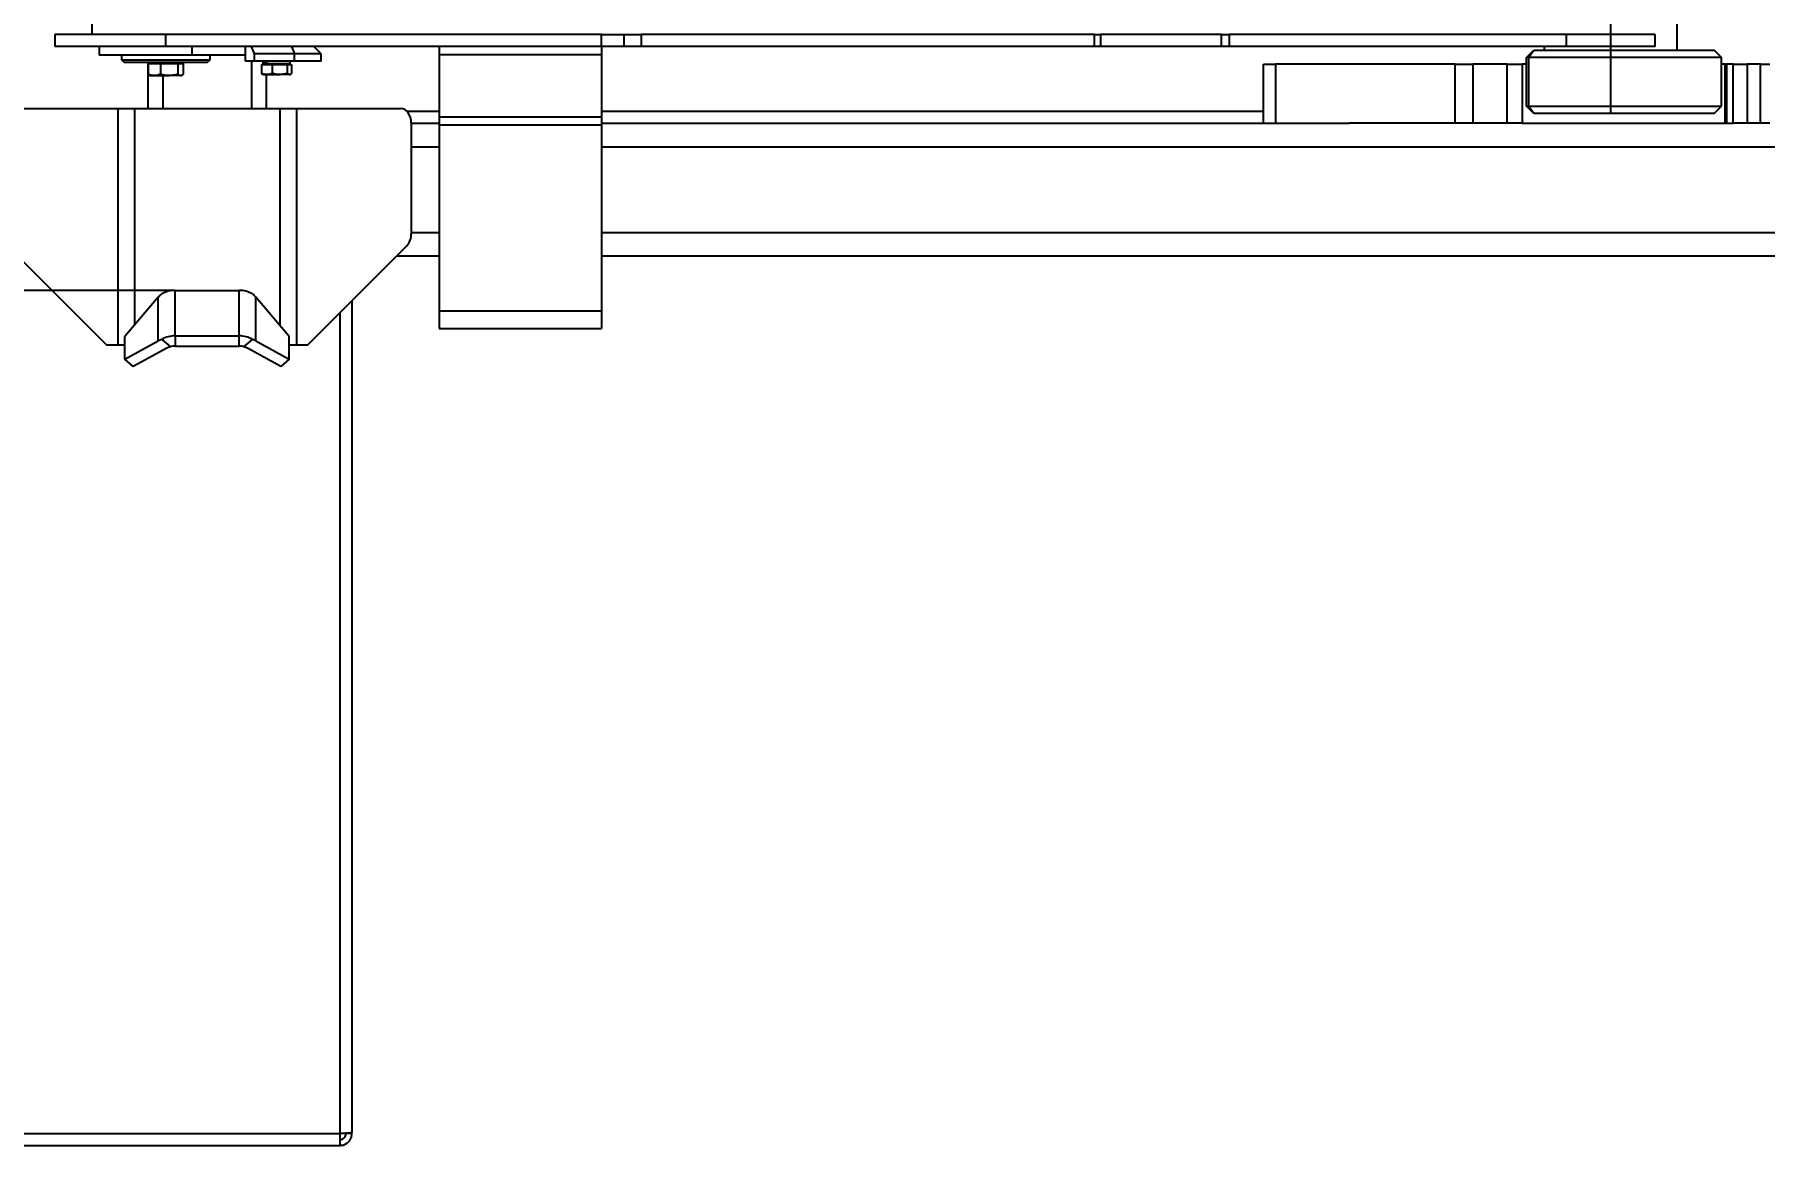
# Model space of a CAD drawing. Header units: millimetres. Extents: x 0 to 420, y 0 to 297.
# Drawn here: x 186.65 to 225.68, y 95.91 to 120.98 of the extents above; entities that cross this region are included whole.
import ezdxf

# ---------------------------------------------------------------- set-up
doc = ezdxf.new("R2010")
doc.units = ezdxf.units.MM
doc.linetypes.add('CENTERX2', pattern=[20.32, 12.7, -2.54, 2.54, -2.54])
doc.layers.add('标注层', color=7, linetype='Continuous')
doc.styles.add('SLDTEXTSTYLE7', font='TXT', dxfattribs={"width": 0.7})
doc.dimstyles.new('SLDDIMSTYLE4', dxfattribs={"dimtxt": 3.5, "dimasz": 4.08, "dimexe": 0, "dimexo": 0.0625, "dimgap": 0.875, "dimtad": 2, "dimdec": 0, "dimlfac": 30, "dimrnd": 1e-09, "dimzin": 12, "dimdsep": 46, "dimtxsty": 'SLDTEXTSTYLE7', "dimsah": 1, "dimcen": 0.09, "dimadec": 0, "dimazin": 3, "dimtfac": 1, "dimtdec": 0, "dimtofl": 0, "dimtmove": 0, "dimatfit": 3, "dimfxl": 0, "dimfrac": 2, "dimtolj": 1, "dimtzin": 12, "dimarcsym": 0})

# ---------------------------------------------------------------- blocks, each defined once
blk = doc.blocks.new('_D_12')
at = {"layer": '标注层'}
for p, q in [((189.819, 150.88), (180.651, 150.88)), ((182.651, 150.88), (182.651, 115.204)), ((189.819, 115.204), (180.651, 115.204))]:
    blk.add_line(p, q, dxfattribs=at)
for points in [[(182.651, 150.88), (182.143, 146.8), (183.159, 146.8)], [(182.651, 115.204), (183.159, 119.284), (182.143, 119.284)]]:
    blk.add_solid(points, dxfattribs=at)
at = {"layer": '标注层', "insert": (178.139, 129.059), "char_height": 3.5, "attachment_point": 1, "rotation": 90, "style": 'SLDTEXTSTYLE7'}
blk.add_mtext('1070', dxfattribs=at)

msp = doc.modelspace()

# ---------------------------------------------------------------- linework, layer by layer
at = {"color": 7, "linetype": 'CENTERX2'}
msp.add_line((222.20865, 119.20895), (222.20865, 146.87561), dxfattribs=at)
at = {"color": 7, "linetype": 'Continuous', "lineweight": 25}
for p, q in [((187.94198, 121.94228), (187.94198, 120.97561)), ((223.70865, 120.62561), (223.70865, 121.97561)), ((187.10865, 120.97561), (187.10865, 120.70895)), ((189.60865, 120.97561), (187.10865, 120.97561)), ((189.60865, 120.70895), (187.10865, 120.70895)), ((188.10865, 120.70895), (188.10865, 120.50895)), ((189.60865, 120.70895), (189.60865, 120.97561)), ((199.44198, 120.97561), (189.60865, 120.97561)), ((199.44198, 120.70895), (189.60865, 120.70895)), ((190.20865, 120.50895), (190.20865, 120.70895)), ((191.40865, 120.37561), (191.40865, 120.70895)), ((191.60866, 120.54228), (191.54199, 120.70895)), ((192.44534, 120.70895), (192.51201, 120.54228)), ((193.11698, 120.54228), (192.95031, 120.70895)), ((195.77531, 120.70895), (195.77531, 120.5227)), ((199.44198, 120.70895), (199.44198, 120.97561)), ((199.44198, 120.97561), (199.94198, 120.97561)), ((199.44198, 120.70895), (199.44198, 120.5227)), ((199.94198, 120.70895), (199.44198, 120.70895)), ((199.94198, 120.97561), (199.94198, 120.70895)), ((199.94198, 120.97561), (200.33797, 120.97561)), ((200.33797, 120.70895), (199.94198, 120.70895)), ((200.33797, 120.97561), (200.33797, 120.70895)), ((210.56587, 120.97561), (200.33797, 120.97561)), ((210.56587, 120.70895), (200.33797, 120.70895)), ((210.56587, 120.70895), (210.56587, 120.97561)), ((210.56587, 120.97561), (210.69561, 120.97561)), ((210.69561, 120.70895), (210.56587, 120.70895)), ((210.69561, 120.97561), (210.69561, 120.70895)), ((213.42688, 120.97561), (210.69561, 120.97561)), ((213.42688, 120.70895), (210.69561, 120.70895)), ((213.42688, 120.70895), (213.42688, 120.97561)), ((213.42688, 120.97561), (213.60061, 120.97561)), ((213.60061, 120.70895), (213.42688, 120.70895)), ((213.60061, 120.97561), (213.60061, 120.70895)), ((221.20865, 120.97561), (213.60061, 120.97561)), ((221.20865, 120.70895), (213.60061, 120.70895)), ((220.30865, 120.45895), (220.47531, 120.62561)), ((220.3515, 120.45895), (220.47531, 120.62561)), ((220.47531, 120.62561), (224.54198, 120.62561)), ((220.70865, 120.70895), (220.70865, 120.62561)), ((221.20865, 120.70895), (221.20865, 120.97561)), ((223.20865, 120.97561), (221.20865, 120.97561)), ((223.20865, 120.70895), (221.20865, 120.70895)), ((223.20865, 120.70895), (223.20865, 120.97561)), ((224.70865, 120.45895), (224.54198, 120.62561)), ((190.20865, 120.50895), (188.10865, 120.50895)), ((188.60865, 120.50895), (188.60865, 120.40895)), ((188.60865, 120.40895), (188.67531, 120.34228)), ((188.60865, 120.40895), (190.60865, 120.40895)), ((190.54198, 120.34228), (188.67531, 120.34228)), ((189.20865, 120.34228), (189.20865, 119.30895)), ((189.21412, 120.32228), (189.21412, 120.08021)), ((189.21412, 120.32228), (189.48728, 120.32228)), ((189.28131, 120.34228), (189.26977, 120.32228)), ((189.48728, 120.32228), (189.48728, 120.08021)), ((189.48728, 120.32228), (189.88181, 120.32228)), ((189.88181, 120.32228), (189.88181, 120.08021)), ((189.88181, 120.32228), (190.00317, 120.32228)), ((189.94753, 120.32228), (189.93598, 120.34228)), ((190.00317, 120.32228), (190.00317, 120.08021)), ((191.40865, 120.50895), (190.20865, 120.50895)), ((190.54198, 120.34228), (190.60865, 120.40895)), ((190.60865, 120.40895), (190.60865, 120.50895)), ((191.60866, 120.37561), (191.40865, 120.37561)), ((191.60866, 120.37561), (191.60866, 120.54228)), ((192.51201, 120.54228), (191.60866, 120.54228)), ((192.51201, 120.37561), (191.60866, 120.37561)), ((191.77237, 120.30228), (191.77237, 120.09907)), ((191.77237, 120.30228), (192.01254, 120.30228)), ((191.80254, 120.37561), (191.80254, 120.32228)), ((191.80254, 120.32228), (191.84795, 120.32228)), ((191.83148, 120.32228), (191.81993, 120.30228)), ((191.84795, 120.37561), (191.84795, 120.32228)), ((191.84795, 120.32228), (191.87132, 120.32228)), ((191.87865, 120.32228), (191.87132, 120.32228)), ((191.87865, 120.37561), (191.87865, 120.32228)), ((191.87865, 120.32228), (192.41476, 120.32228)), ((192.01254, 120.30228), (192.01254, 120.09907)), ((192.01254, 120.30228), (192.34882, 120.30228)), ((192.34882, 120.30228), (192.34882, 120.09907)), ((192.34882, 120.30228), (192.44492, 120.30228)), ((192.39736, 120.30228), (192.38581, 120.32228)), ((192.41476, 120.32228), (192.41476, 120.37561)), ((192.44492, 120.30228), (192.44492, 120.09907)), ((192.51201, 120.37561), (192.51201, 120.54228)), ((193.11698, 120.54228), (192.51201, 120.54228)), ((193.11698, 120.37561), (192.51201, 120.37561)), ((193.11698, 120.37561), (193.11698, 120.54228)), ((195.77531, 120.5227), (199.44198, 120.5227)), ((195.77531, 120.5227), (195.77531, 119.12218)), ((199.44198, 120.5227), (199.44198, 119.12218)), ((214.37531, 118.97561), (214.37531, 120.30895)), ((214.37531, 120.30895), (214.64516, 120.30895)), ((214.64516, 120.30895), (214.64516, 118.97561)), ((218.69851, 120.30895), (214.64516, 120.30895)), ((218.69851, 118.97561), (218.69851, 120.30895)), ((218.69851, 120.30895), (219.09533, 120.30895)), ((219.09533, 120.30895), (219.09533, 118.97561)), ((219.87531, 120.30895), (219.09533, 120.30895)), ((219.87531, 118.97561), (219.87531, 120.30895)), ((219.87531, 120.30895), (220.20865, 120.30895)), ((220.20865, 120.30895), (220.20865, 118.97561)), ((220.30865, 120.30895), (220.20865, 120.30895)), ((220.3515, 120.45895), (220.30865, 120.45895)), ((220.30865, 119.35895), (220.30865, 120.45895)), ((224.70865, 120.45895), (220.3515, 120.45895)), ((220.3515, 120.45895), (220.3515, 119.35895)), ((224.70865, 119.35895), (224.70865, 120.45895)), ((224.79067, 120.30895), (224.70865, 120.30895)), ((224.79067, 118.97561), (224.79067, 120.30895)), ((224.79067, 120.30895), (224.81845, 120.30895)), ((224.81845, 120.30895), (224.81845, 118.97561)), ((224.97071, 120.30895), (224.81845, 120.30895)), ((224.97071, 118.97561), (224.97071, 120.30895)), ((224.97071, 120.30895), (225.28999, 120.30895)), ((225.28999, 120.30895), (225.28999, 118.97561)), ((225.58796, 120.30895), (225.28999, 120.30895)), ((225.58796, 118.97561), (225.58796, 120.30895)), ((225.58796, 120.30895), (225.80136, 120.30895)), ((189.21412, 120.08021), (189.24209, 120.06255)), ((189.24171, 120.05872), (189.25865, 120.04895)), ((189.25865, 120.04895), (189.3507, 120.04895)), ((189.3507, 120.04895), (189.68455, 120.04895)), ((189.94249, 120.04895), (189.68455, 120.04895)), ((189.94249, 120.04895), (189.95865, 120.04895)), ((189.95865, 120.04895), (189.97558, 120.05872)), ((191.77237, 120.09907), (191.79672, 120.08252)), ((191.79639, 120.07936), (191.80865, 120.07228)), ((191.80865, 120.07228), (191.89246, 120.07228)), ((191.87531, 120.07228), (191.87531, 119.30895)), ((191.89246, 120.07228), (192.18068, 120.07228)), ((192.39687, 120.07228), (192.18068, 120.07228)), ((192.39687, 120.07228), (192.40865, 120.07228)), ((192.40865, 120.07228), (192.4209, 120.07936)), ((186.17245, 119.30895), (188.52531, 119.30895)), ((188.52531, 119.30895), (188.52531, 113.97561)), ((188.52531, 119.30895), (188.90244, 119.30895)), ((188.90244, 119.30895), (192.18152, 119.30895)), ((192.18152, 119.30895), (192.55865, 119.30895)), ((192.55865, 119.30895), (192.55865, 113.97561)), ((192.55865, 119.30895), (194.91151, 119.30895)), ((195.77531, 119.12218), (199.44198, 119.12218)), ((195.77531, 119.12218), (195.77531, 118.93593)), ((199.44198, 119.12218), (199.44198, 118.93593)), ((220.30865, 119.35895), (220.3515, 119.35895)), ((220.47531, 119.19228), (220.30865, 119.35895)), ((220.3515, 119.35895), (224.70865, 119.35895)), ((220.47531, 119.19228), (220.3515, 119.35895)), ((224.54198, 119.19228), (220.47531, 119.19228)), ((224.54198, 119.19228), (224.70865, 119.35895)), ((195.14721, 118.97561), (195.14721, 116.48149)), ((195.14721, 118.97561), (195.77531, 118.97561)), ((195.77531, 118.93593), (199.44198, 118.93593)), ((195.77531, 118.93593), (195.77531, 114.74228)), ((199.44198, 118.97561), (216.31031, 118.97561)), ((199.44198, 118.93593), (199.44198, 114.74228)), ((218.69851, 118.97561), (216.31031, 118.97561)), ((219.09533, 118.97561), (218.69851, 118.97561)), ((219.87531, 118.97561), (219.09533, 118.97561)), ((220.20865, 118.97561), (219.87531, 118.97561)), ((220.20865, 118.97561), (224.97201, 118.97561)), ((225.28999, 118.97561), (224.97071, 118.97561)), ((225.58796, 118.97561), (225.28999, 118.97561)), ((225.80136, 118.97561), (225.58796, 118.97561)), ((186.03637, 116.20933), (188.27008, 113.97561)), ((192.81387, 113.97561), (195.04759, 116.20933)), ((195.77531, 115.97561), (194.81387, 115.97561)), ((253.87531, 115.97561), (199.44198, 115.97561)), ((189.8191, 114.17529), (189.8191, 115.20428)), ((189.8191, 115.20428), (191.26486, 115.20428)), ((191.26486, 114.17529), (191.26486, 115.20428)), ((189.44198, 115.04858), (188.68675, 114.16548)), ((189.44198, 114.06308), (189.44198, 115.04858)), ((191.64198, 114.06308), (191.64198, 115.04858)), ((192.39721, 114.16548), (191.64198, 115.04858)), ((193.80865, 114.97038), (193.80865, 96.19918)), ((195.77531, 114.74228), (199.44198, 114.74228)), ((195.77531, 114.74228), (195.77531, 114.34228)), ((199.44198, 114.74228), (199.44198, 114.34228)), ((188.27008, 113.97561), (188.52531, 113.97561)), ((188.52531, 113.97561), (188.68675, 113.97561)), ((188.68675, 113.65098), (188.68675, 114.16548)), ((188.68675, 113.65098), (189.44198, 114.06308)), ((189.51821, 114.09555), (189.71364, 113.92798)), ((189.8191, 114.17529), (189.8191, 113.94662)), ((189.8191, 114.17529), (191.26486, 114.17529)), ((191.26486, 113.94662), (191.26486, 114.17529)), ((191.37032, 113.92798), (191.56575, 114.09555)), ((191.64198, 114.06308), (192.39721, 113.65098)), ((192.39721, 113.65098), (192.39721, 114.16548)), ((192.39721, 113.97561), (192.55865, 113.97561)), ((192.55865, 113.97561), (192.81387, 113.97561)), ((195.77531, 114.34228), (199.44198, 114.34228)), ((188.87531, 113.48929), (188.68675, 113.65098)), ((189.63054, 113.90139), (188.87531, 113.48929)), ((189.8191, 113.94662), (191.26486, 113.94662)), ((192.20865, 113.48929), (191.45342, 113.90139)), ((192.39721, 113.65098), (192.20865, 113.48929)), ((174.20865, 96.17561), (193.54198, 96.17561)), ((193.54198, 95.90895), (193.54198, 96.17561)), ((193.67531, 96.17561), (193.67531, 96.1835)), ((193.80865, 96.17561), (193.67531, 96.17561)), ((193.80865, 96.17561), (193.80865, 96.19918)), ((174.20865, 95.90895), (193.54198, 95.90895))]:
    msp.add_line(p, q, dxfattribs=at)
at = {"color": 8, "linetype": 'Continuous', "lineweight": 25}
for p, q in [((191.54198, 120.37561), (191.54198, 119.30895)), ((189.54198, 120.04895), (189.54198, 119.30895)), ((188.90244, 119.30895), (188.90244, 114.41768)), ((192.18152, 119.30895), (192.18152, 114.41768)), ((195.77531, 119.24228), (195.05293, 119.24228)), ((214.37531, 119.24228), (199.44198, 119.24228)), ((195.14721, 118.44228), (195.77531, 118.44228)), ((199.44198, 118.44228), (253.87531, 118.44228)), ((195.14721, 116.50895), (195.77531, 116.50895)), ((199.44198, 116.50895), (253.87531, 116.50895)), ((193.54198, 96.17561), (193.54198, 114.70372))]:
    msp.add_line(p, q, dxfattribs=at)
at = {"color": 7, "linetype": 'Continuous', "lineweight": 25, "flags": 128}
msp.add_lwpolyline([(195.14721, 118.97561), (195.14268, 119.04064), (195.12927, 119.10317), (195.10748, 119.1608), (195.07817, 119.21131), (195.04245, 119.25277), (195.00171, 119.28357), (194.95749, 119.30254), (194.91151, 119.30895)], dxfattribs=at)
at = {"color": 7, "linetype": 'Continuous', "lineweight": 25}
for centre, radius, start, end in [((194.75928, 116.46917), 0.38813, 317.972907, 1.819274), ((189.81627, 114.60735), 0.59693, 89.72808, 119.954865), ((191.26769, 114.60735), 0.59693, 60.045135, 90.27192), ((189.81627, 113.57836), 0.59693, 89.72808, 119.954865), ((191.26769, 113.57836), 0.59693, 60.045135, 90.27192), ((189.81865, 113.64158), 0.30504, 89.914206, 110.135495), ((191.26531, 113.64158), 0.30504, 69.864505, 90.085794)]:
    msp.add_arc(centre, radius, start, end, dxfattribs=at)
for centre, major_axis, ratio, start_param, end_param in [((189.8191, 114.7252), (0.37552, 0.44235), 0.85616135, 1.38057616, 1.56654433), ((191.26486, 114.7252), (-0.37552, 0.44235), 0.85616135, 4.71664098, 4.90260915), ((189.8191, 113.7397), (0.52322, -0.1541), 0.67077552, 2.36526803, 2.55123619), ((191.26486, 113.7397), (0.52322, 0.1541), 0.67077552, 0.59035646, 0.77632462), ((189.8191, 113.7397), (0.26161, -0.07705), 0.67077552, 2.17244655, 2.55123619), ((191.26486, 113.7397), (0.26161, 0.07705), 0.67077552, 0.59035646, 0.9691461)]:
    msp.add_ellipse(centre, major_axis=major_axis, ratio=ratio, start_param=start_param, end_param=end_param, dxfattribs=at)
for points, knots in [([(189.3507, 120.04895), (189.34746, 120.04898), (189.32295, 120.04927), (189.27672, 120.05609), (189.23511, 120.07212), (189.21412, 120.08021)], [0, 0, 0, 0, 0.070094905, 0.530786949, 1, 1, 1, 1]), ([(189.48728, 120.08021), (189.4651, 120.07147), (189.42033, 120.05383), (189.37405, 120.05058), (189.3507, 120.04895)], [0, 0, 0, 0, 0.495457963, 1, 1, 1, 1]), ([(189.68455, 120.04895), (189.67987, 120.04898), (189.64446, 120.04927), (189.5777, 120.05609), (189.51761, 120.07212), (189.48728, 120.08021)], [0, 0, 0, 0, 0.0700949, 0.53078695, 1, 1, 1, 1]), ([(189.88181, 120.08021), (189.84978, 120.07147), (189.78512, 120.05383), (189.71827, 120.05058), (189.68455, 120.04895)], [0, 0, 0, 0, 0.49545796, 1, 1, 1, 1]), ([(189.94249, 120.04895), (189.93783, 120.04928), (189.9173, 120.05073), (189.89728, 120.06736), (189.88181, 120.08021)], [0, 0, 0, 0, 0.22721791, 1, 1, 1, 1]), ([(190.00317, 120.08021), (189.99912, 120.07642), (189.97937, 120.05797), (189.95882, 120.05294), (189.94249, 120.04895)], [0, 0, 0, 0, 0.20510055, 1, 1, 1, 1]), ([(191.89246, 120.07228), (191.88961, 120.07231), (191.86805, 120.07255), (191.82741, 120.07841), (191.79083, 120.09214), (191.77237, 120.09907)], [0, 0, 0, 0, 0.07009003, 0.53078443, 1, 1, 1, 1]), ([(192.01254, 120.09907), (191.99304, 120.09158), (191.95368, 120.07647), (191.91299, 120.07368), (191.89246, 120.07228)], [0, 0, 0, 0, 0.49545796, 1, 1, 1, 1]), ([(192.18068, 120.07228), (192.1767, 120.07231), (192.14651, 120.07255), (192.08961, 120.07841), (192.03839, 120.09214), (192.01254, 120.09907)], [0, 0, 0, 0, 0.07009003, 0.53078443, 1, 1, 1, 1]), ([(192.34882, 120.09907), (192.32151, 120.09158), (192.2664, 120.07647), (192.20943, 120.07368), (192.18068, 120.07228)], [0, 0, 0, 0, 0.49545796, 1, 1, 1, 1]), ([(192.39687, 120.07228), (192.39329, 120.07255), (192.37703, 120.07376), (192.36118, 120.08798), (192.34882, 120.09907)], [0, 0, 0, 0, 0.22036392, 1, 1, 1, 1]), ([(192.44492, 120.09907), (192.44185, 120.09596), (192.42621, 120.08013), (192.40994, 120.07578), (192.39687, 120.07228)], [0, 0, 0, 0, 0.1963527, 1, 1, 1, 1]), ([(193.80865, 96.19918), (193.80569, 96.19749), (193.79977, 96.19411), (193.75366, 96.18904), (193.6858, 96.18397), (193.61085, 96.17949), (193.56145, 96.17671), (193.54198, 96.17561)], [0, 0, 0, 0, 0.215034088, 0.430069156, 0.645104226, 0.860139285, 1, 1, 1, 1]), ([(193.54198, 95.90895), (193.57201, 95.9119), (193.63206, 95.91782), (193.71207, 95.96394), (193.77239, 96.03179), (193.80416, 96.10675), (193.80738, 96.15614), (193.80865, 96.17561)], [0, 0, 0, 0, 0.215034088, 0.430069156, 0.645104226, 0.860139285, 1, 1, 1, 1]), ([(193.54198, 96.04228), (193.55707, 96.04377), (193.58724, 96.04676), (193.62738, 96.07003), (193.65755, 96.10425), (193.67316, 96.14168), (193.67471, 96.16617), (193.67531, 96.17561)], [0, 0, 0, 0, 0.21606788, 0.43213576, 0.64819162, 0.86424744, 1, 1, 1, 1])]:
    msp.add_open_spline(points, degree=3, knots=knots, dxfattribs=at)

# ---------------------------------------------------------------- dimensions: what is measured, and where the dimension line sits
at = {"layer": '标注层'}
dim = msp.add_linear_dim(base=(182.65069, 115.20428), p1=(189.8191, 150.88028), p2=(189.8191, 115.20428), angle=90, dimstyle='SLDDIMSTYLE4', dxfattribs=at)
dim.commit()
dim.dimension.update_dxf_attribs({"geometry": '_D_12', "text_midpoint": (182.65069, 133.133), "dimtype": 160})

doc.saveas('drawing.dxf')
